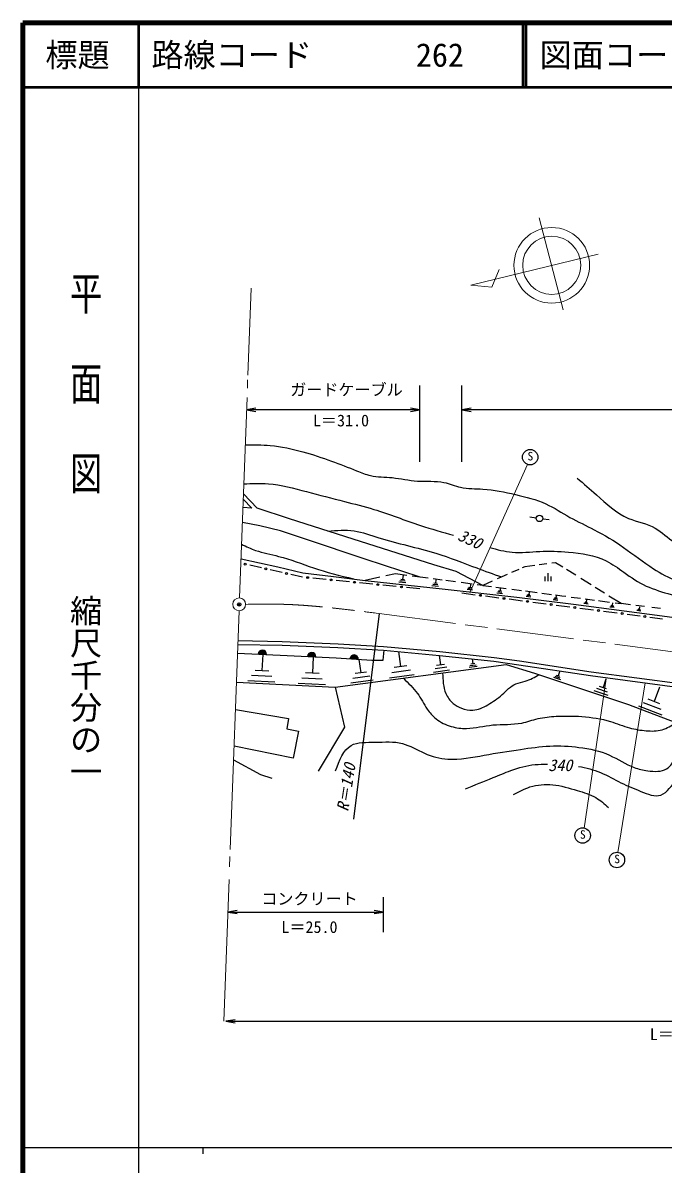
# Model space of a CAD drawing. Units: millimetres, scale not verified. Extents: x 40000 to 680000, y 20000 to 380000.
# Drawn here: x 40000 to 139604, y 202409 to 380000 of the extents above; entities that cross this region are included whole.
import ezdxf
from ezdxf.enums import TextEntityAlignment as Align

# ---------------------------------------------------------------- set-up
doc = ezdxf.new("R2010")
doc.units = ezdxf.units.MM
doc.header["$LTSCALE"] = 1000
doc.header["$PDMODE"] = 32
doc.header["$PDSIZE"] = 500
doc.linetypes.add('CHAIN', pattern=[18.5, 12, -1.5, 3.5, -1.5])
for name, color, linetype, lineweight in [('M-BGD', 7, 'Continuous', 25), ('M-BGD-RSTR', 3, 'Continuous', 13), ('M-BMK', 2, 'CHAIN', 13), ('M-STR-STR3', 7, 'Continuous', 25), ('M-STR-STRC', 7, 'Continuous', 25), ('M-TTL', 2, 'Continuous', 140), ('M-TTL-BAND', 7, 'Continuous', 25), ('M-TTL-LINE', 7, 'Continuous', 50), ('M-TTL-TXT', 7, 'Continuous', 13)]:
    doc.layers.add(name, color=color, linetype=linetype, lineweight=lineweight)
doc.layers.add('M-OTRS', color=6, linetype='Continuous')
doc.styles.add('@ＭＳ ゴシック', font='')
doc.styles.add('ＭＳ ゴシック', font='')
doc.styles.get('@ＭＳ ゴシック').set_extended_font_data('@MS Gothic')
doc.styles.get('ＭＳ ゴシック').set_extended_font_data('MS Gothic')

# ---------------------------------------------------------------- blocks, each defined once
blk = doc.blocks.new('open_arrow')
at = {"color": 0, "linetype": 'Continuous', "lineweight": -2}
blk.add_lwpolyline([(7.5, 1.25), (0, 0), (7.5, -1.25)], dxfattribs=at)

msp = doc.modelspace()

# ---------------------------------------------------------------- linework, layer by layer
at = {"layer": 'M-BGD'}
for p, q in [((74283, 305890), (75638, 304474)), ((76438, 304508), (74313, 306701)), ((75638, 304474), (74234, 304576)), ((81456, 302824), (76438, 304508)), ((76842, 301746), (74148, 302253)), ((91390, 299658), (81456, 302824)), ((119872, 302948), (118882, 303068)), ((120872, 302838), (121862, 302738)), ((80075, 300938), (76842, 301746)), ((84150, 299625), (80075, 300938)), ((93233, 296568), (84150, 299625)), ((103951, 295651), (91390, 299658)), ((73937, 296582), (79686, 295362)), ((77117, 295205), (75286, 295620)), ((80320, 294477), (78490, 294893)), ((79686, 295362), (83563, 294401)), ((101807, 293739), (93233, 296568)), ((107386, 294607), (103951, 295651)), ((117141, 294946), (115992, 294449)), ((118099, 295362), (117688, 295183)), ((119626, 295567), (118099, 295362)), ((121530, 295822), (120292, 295656)), ((122873, 296002), (122278, 295923)), ((124008, 295292), (122873, 296002)), ((126002, 294045), (124574, 294938)), ((83524, 293749), (81693, 294165)), ((83563, 294401), (88336, 293856)), ((87167, 293386), (85086, 293593)), ((88336, 293856), (93270, 293247)), ((90811, 293023), (88729, 293230)), ((95536, 293731), (93270, 293247)), ((93270, 293247), (105669, 291902)), ((97960, 294248), (96473, 293931)), ((99746, 294012), (97960, 294248)), ((99482, 293098), (98642, 293198)), ((99362, 293338), (98802, 293398)), ((99152, 294038), (99082, 293368)), ((103026, 293577), (100571, 293902)), ((105202, 293289), (103815, 293473)), ((104262, 293388), (104202, 292778)), ((107323, 293008), (105822, 293207)), ((111564, 292446), (107386, 294607)), ((113023, 293129), (111564, 292446)), ((114031, 293600), (113760, 293473)), ((115356, 294174), (114031, 293600)), ((121189, 293858), (121189, 293108)), ((121689, 294358), (121689, 293108)), ((122189, 293108), (122189, 293858)), ((128380, 292556), (126778, 293559)), ((94454, 292660), (92372, 292868)), ((98097, 292297), (96015, 292505)), ((99592, 292858), (98472, 292988)), ((101740, 291934), (99658, 292142)), ((104662, 292308), (103642, 292418)), ((104562, 292528), (103792, 292608)), ((104452, 292748), (103942, 292798)), ((105669, 291902), (116850, 290620)), ((109884, 292669), (108172, 292895)), ((108279, 291286), (110380, 291018)), ((109952, 291708), (109092, 291808)), ((109872, 291898), (109222, 291968)), ((109782, 292078), (109342, 292128)), ((109622, 292628), (109562, 292108)), ((111564, 292446), (110658, 292566)), ((111564, 292446), (112886, 292279)), ((113567, 292193), (115207, 291986)), ((114622, 291178), (113732, 291278)), ((114532, 291368), (113872, 291448)), ((114442, 291558), (114002, 291608)), ((114282, 292118), (114222, 291588)), ((116081, 291876), (117563, 291689)), ((118164, 291613), (119984, 291366)), ((118742, 291448), (118692, 290998)), ((120755, 291262), (122222, 291063)), ((130497, 291231), (129043, 292141)), ((111955, 290818), (114056, 290550)), ((115632, 290349), (117733, 290082)), ((116850, 290620), (125660, 289531)), ((119022, 290648), (118272, 290748)), ((118952, 290818), (118392, 290888)), ((118872, 290978), (118502, 291018)), ((119308, 289881), (121409, 289614)), ((123242, 290128), (122472, 290228)), ((123172, 290298), (122592, 290368)), ((123092, 290458), (122702, 290508)), ((122837, 290980), (123834, 290844)), ((122952, 290948), (122902, 290488)), ((123834, 290844), (124442, 290766)), ((125272, 290659), (126764, 290466)), ((125660, 289531), (139469, 287737)), ((127922, 289538), (127252, 289628)), ((127852, 289688), (127352, 289748)), ((127782, 289828), (127452, 289868)), ((127487, 290373), (128928, 290187)), ((127672, 290248), (127622, 289848)), ((129540, 290108), (129793, 290075)), ((129793, 290075), (131256, 289875)), ((133061, 289627), (131176, 290807)), ((131722, 289748), (131672, 289338)), ((132123, 289756), (133061, 289627)), ((134497, 289447), (133061, 289627)), ((95411, 288092), (91440, 256080)), ((122985, 289413), (125086, 289146)), ((126662, 288945), (128763, 288678)), ((130338, 288477), (132439, 288209)), ((131982, 289008), (131282, 289098)), ((131912, 289158), (131392, 289228)), ((131842, 289308), (131492, 289358)), ((134015, 288009), (136009, 287743)), ((135368, 289339), (135365, 289339)), ((136708, 289166), (135368, 289339)), ((136142, 288468), (135522, 288548)), ((136082, 288608), (135612, 288668)), ((136022, 288738), (135702, 288778)), ((135912, 289138), (135862, 288758)), ((139170, 288849), (137863, 289017)), ((139469, 287737), (150362, 286231)), ((137504, 287544), (139497, 287279)), ((73443, 283290), (80342, 283150)), ((73455, 283890), (80361, 283750)), ((80342, 283150), (89024, 282788)), ((80361, 283750), (89053, 283387)), ((89024, 282788), (96078, 282381)), ((89053, 283387), (96123, 282980)), ((96078, 282381), (104804, 281567)), ((96123, 282980), (104864, 282164)), ((73392, 281914), (81099, 281564)), ((77312, 281738), (77182, 279198)), ((81099, 281564), (88757, 281179)), ((85152, 281358), (85032, 278808)), ((88757, 281179), (94298, 280815)), ((92282, 280948), (92562, 278868)), ((94298, 280815), (96073, 280815)), ((96073, 280815), (96228, 282367)), ((98442, 282158), (98752, 279838)), ((104782, 281568), (104982, 280088)), ((104804, 281567), (113260, 280663)), ((104864, 282164), (113333, 281259)), ((109892, 281028), (109992, 280268)), ((113260, 280663), (117149, 280120)), ((113333, 281259), (117235, 280714)), ((117235, 280714), (128401, 279041)), ((78242, 279138), (76122, 279248)), ((86092, 278748), (83962, 278858)), ((88592, 276618), (115199, 280136)), ((93432, 278978), (91692, 278748)), ((100302, 279258), (97402, 278878)), ((99712, 279968), (97782, 279708)), ((106342, 279268), (103872, 278938)), ((105972, 279718), (104122, 279478)), ((105592, 280168), (104362, 280008)), ((110692, 279848), (109422, 279678)), ((110502, 280078), (109552, 279958)), ((110312, 280308), (109672, 280228)), ((115199, 280136), (119591, 278807)), ((117149, 280120), (128317, 278447)), ((123482, 278998), (123272, 278368)), ((128401, 279041), (142635, 277144)), ((73224, 277390), (88592, 276618)), ((79222, 277388), (74982, 277598)), ((78732, 278268), (75552, 278428)), ((87072, 276998), (82812, 277208)), ((86582, 277878), (83392, 278038)), ((94482, 277698), (91002, 277238)), ((93962, 278338), (91352, 277998)), ((100882, 278548), (97022, 278038)), ((119591, 278807), (134196, 273957)), ((123662, 277778), (122612, 278118)), ((123602, 278028), (122812, 278288)), ((123532, 278278), (123012, 278458)), ((128317, 278447), (142561, 276548)), ((130702, 277888), (130262, 276568)), ((88592, 276618), (90044, 270425)), ((131072, 275308), (128862, 276048)), ((130942, 275848), (129292, 276398)), ((130812, 276378), (129712, 276748)), ((139032, 276628), (138202, 274408)), ((134196, 273957), (156105, 265561)), ((139452, 272268), (135832, 273648)), ((139282, 273168), (136562, 274198)), ((139102, 274058), (137292, 274748)), ((73066, 273135), (81343, 271776)), ((81343, 271776), (81047, 270125)), ((81047, 270125), (82870, 269805)), ((90044, 270425), (85954, 263544)), ((82870, 269805), (82057, 265593)), ((82057, 265593), (72854, 267444)), ((72775, 265314), (76976, 263025)), ((76976, 263025), (78719, 262454))]:
    msp.add_line(p, q, dxfattribs=at)
for centre, radius in [((120371, 302888), 500), ((74599, 295776), 150), ((77803, 295049), 150), ((81007, 294321), 150), ((84305, 293671), 150), ((87948, 293308), 150), ((91591, 292945), 150), ((95234, 292582), 150), ((98878, 292219), 150), ((111167, 290918), 150), ((114844, 290450), 150), ((118521, 289982), 150), ((122197, 289513), 150), ((125874, 289045), 150), ((129550, 288577), 150), ((133227, 288109), 150), ((136756, 287644), 150)]:
    msp.add_circle(centre, radius, dxfattribs=at)
for centre, radius, start, end in [((77245, 281739), 650, 357.39655, 177.39655), ((77245, 281739), 600, 357.39655, 177.39655), ((77245, 281739), 550, 357.39655, 177.39655), ((77245, 281739), 500, 357.39655, 177.39655), ((77245, 281739), 450, 357.39655, 177.39655), ((77245, 281739), 400, 357.39655, 177.39655), ((77245, 281739), 350, 357.39655, 177.39655), ((77245, 281739), 300, 357.39655, 177.39655), ((77245, 281739), 250, 357.39655, 177.39655), ((77245, 281739), 200, 357.39655, 177.39655), ((77245, 281739), 150, 357.39655, 177.39655), ((77245, 281739), 100, 357.39655, 177.39655), ((77245, 281739), 50, 357.39655, 177.39655), ((84928, 281371), 650, 357.12163, 177.12163), ((84928, 281371), 600, 357.12163, 177.12163), ((84928, 281371), 550, 357.12163, 177.12163), ((84928, 281371), 500, 357.12163, 177.12163), ((84928, 281371), 450, 357.12163, 177.12163), ((84928, 281371), 400, 357.12163, 177.12163), ((84928, 281371), 350, 357.12163, 177.12163), ((84928, 281371), 300, 357.12163, 177.12163), ((84928, 281371), 250, 357.12163, 177.12163), ((84928, 281371), 200, 357.12163, 177.12163), ((84928, 281371), 150, 357.12163, 177.12163), ((84928, 281371), 100, 357.12163, 177.12163), ((84928, 281371), 50, 357.12163, 177.12163), ((91527, 280997), 650, 356.24466, 176.24466), ((91527, 280997), 600, 356.24466, 176.24466), ((91527, 280997), 550, 356.24466, 176.24466), ((91527, 280997), 500, 356.24466, 176.24466), ((91527, 280997), 450, 356.24466, 176.24466), ((91527, 280997), 400, 356.24466, 176.24466), ((91527, 280997), 350, 356.24466, 176.24466), ((91527, 280997), 300, 356.24466, 176.24466), ((91527, 280997), 250, 356.24466, 176.24466), ((91527, 280997), 200, 356.24466, 176.24466), ((91527, 280997), 150, 356.24466, 176.24466), ((91527, 280997), 100, 356.24466, 176.24466), ((91527, 280997), 50, 356.24466, 176.24466)]:
    msp.add_arc(centre, radius, start, end, dxfattribs=at)
for points, knots in [([(74597, 314353), (75900, 314348), (77203, 314343), (78497, 314224), (80202, 314068), (81890, 313714), (83545, 313257), (85054, 312841), (86536, 312338), (88002, 311808), (89316, 311332), (90618, 310834), (91922, 310304), (92629, 310017), (93336, 309720), (94070, 309552), (95166, 309302), (96322, 309338), (97453, 309230), (98771, 309104), (100056, 308782), (101374, 308693), (102753, 308600), (104168, 308763), (105508, 308478), (106378, 308293), (107216, 307920), (108086, 307726), (109220, 307474), (110408, 307528), (111576, 307458), (113285, 307355), (114952, 306988), (116624, 306599), (118238, 306223), (119856, 305826), (121350, 305149), (122650, 304559), (123855, 303757), (125109, 303055), (126340, 302365), (127618, 301772), (128868, 301121), (130442, 300302), (131973, 299393), (133432, 298383), (135005, 297294), (136495, 296089), (138104, 295053), (139243, 294321), (140442, 293673), (141702, 293174), (143315, 292535), (145028, 292139), (146750, 291939), (148159, 291775), (149574, 291742), (150992, 291670), (152723, 291582), (154459, 291435), (156147, 291079), (158012, 290687), (159820, 290042), (161678, 289576), (163185, 289198), (164725, 288939), (166189, 288448), (167517, 288003), (168782, 287368), (170109, 286891), (170982, 286577), (171881, 286331), (172794, 286193), (173927, 286021), (175081, 286016), (176231, 285978), (178061, 285917), (179881, 285774), (181708, 285763), (183338, 285754), (184974, 285851), (186595, 285709), (187790, 285605), (188977, 285372), (190139, 285065), (191625, 284673), (193072, 284162), (194543, 283723), (196209, 283225), (197907, 282821), (199537, 282219), (200416, 281894), (201275, 281512), (202114, 281091), (202988, 280653), (203840, 280174), (204692, 279695)], [0, 0, 0, 0, 1, 1, 1, 2, 2, 2, 3, 3, 3, 4, 4, 4, 5, 5, 5, 6, 6, 6, 7, 7, 7, 8, 8, 8, 9, 9, 9, 10, 10, 10, 11, 11, 11, 12, 12, 12, 13, 13, 13, 14, 14, 14, 15, 15, 15, 16, 16, 16, 17, 17, 17, 18, 18, 18, 19, 19, 19, 20, 20, 20, 21, 21, 21, 22, 22, 22, 23, 23, 23, 24, 24, 24, 25, 25, 25, 26, 26, 26, 27, 27, 27, 28, 28, 28, 29, 29, 29, 30, 30, 30, 31, 31, 31, 32, 32, 32, 32]), ([(126232, 309135), (127228, 308293), (128224, 307451), (129212, 306571), (130770, 305183), (132310, 303701), (134203, 302897), (135556, 302323), (137089, 302095), (138361, 301372), (139417, 300773), (140293, 299833), (141342, 299224), (142738, 298413), (144442, 298191), (145916, 297491), (146927, 297011), (147831, 296308), (148828, 295827), (150422, 295059), (152255, 294862), (154026, 294511), (155814, 294156), (157537, 293645), (159294, 293263), (160999, 292892), (162734, 292642), (164492, 292501), (166057, 292375), (167639, 292335), (169136, 291946), (170224, 291663), (171267, 291197), (172324, 290768), (173859, 290145), (175424, 289603), (177038, 289312), (178943, 288969), (180915, 288975), (182860, 289174), (184184, 289309), (185496, 289533), (186811, 289520), (188231, 289507), (189655, 289217), (191039, 288827), (192561, 288398), (194034, 287846), (195475, 287233), (197286, 286461), (199045, 285592), (200881, 284807), (202268, 284214), (203699, 283670), (205179, 283559), (206426, 283466), (207708, 283682), (208921, 284044), (210818, 284611), (212549, 285536), (214328, 286401), (215520, 286981), (216733, 287534), (218001, 287857), (220160, 288405), (222478, 288286), (224725, 287926), (226336, 287667), (227911, 287285), (229507, 287302), (230432, 287312), (231364, 287457), (232280, 287649), (233410, 287885), (234515, 288194), (235607, 288550), (236480, 288834), (237344, 289148), (238208, 289463)], [0, 0, 0, 0, 1, 1, 1, 2, 2, 2, 3, 3, 3, 4, 4, 4, 5, 5, 5, 6, 6, 6, 7, 7, 7, 8, 8, 8, 9, 9, 9, 10, 10, 10, 11, 11, 11, 12, 12, 12, 13, 13, 13, 14, 14, 14, 15, 15, 15, 16, 16, 16, 17, 17, 17, 18, 18, 18, 19, 19, 19, 20, 20, 20, 21, 21, 21, 22, 22, 22, 23, 23, 23, 24, 24, 24, 25, 25, 25, 26, 26, 26, 26]), ([(74371, 308272), (75649, 308324), (76926, 308376), (78189, 308275), (80194, 308116), (82163, 307572), (84123, 307052), (86105, 306526), (88078, 306023), (90056, 305523), (91571, 305139), (93089, 304757), (94583, 304299), (97036, 303548), (99425, 302594), (101862, 301791), (103559, 301232), (105280, 300747), (107001, 300262)], [0, 0, 0, 0, 1, 1, 1, 2, 2, 2, 3, 3, 3, 4, 4, 4, 5, 5, 5, 6, 6, 6, 6]), ([(87451, 300914), (88822, 301023), (90194, 301132), (91526, 300944), (92833, 300760), (94102, 300290), (95382, 299886), (98317, 298958), (101312, 298373), (104223, 297472), (106376, 296806), (108483, 295967), (110602, 295176), (111880, 294699), (113162, 294239), (114445, 293779)], [0, 0, 0, 0, 1, 1, 1, 2, 2, 2, 3, 3, 3, 4, 4, 4, 5, 5, 5, 5]), ([(74022, 298858), (74740, 298519), (75458, 298180), (76202, 297920), (77362, 297514), (78587, 297299), (79781, 296987), (81624, 296506), (83394, 295793), (85200, 295198), (87243, 294524), (89332, 294000), (91421, 293475)], [0, 0, 0, 0, 1, 1, 1, 2, 2, 2, 3, 3, 3, 4, 4, 4, 4]), ([(112628, 298366), (113784, 298050), (114940, 297735), (116115, 297632), (117528, 297507), (118969, 297690), (120397, 297754), (121886, 297821), (123363, 297759), (124862, 297632), (126885, 297460), (128951, 297169), (130735, 296286), (131704, 295806), (132591, 295151), (133487, 294512), (134607, 293713), (135743, 292938), (136974, 292371), (138202, 291805), (139526, 291447), (140828, 291025), (142254, 290563), (143654, 290026), (145110, 289741), (146192, 289529), (147305, 289457), (148413, 289374), (149865, 289265), (151308, 289138), (152756, 289007), (154621, 288837), (156495, 288661), (158322, 288273), (159936, 287929), (161514, 287421), (163094, 286927), (166289, 285928), (169493, 284990), (172698, 284052)], [0, 0, 0, 0, 1, 1, 1, 2, 2, 2, 3, 3, 3, 4, 4, 4, 5, 5, 5, 6, 6, 6, 7, 7, 7, 8, 8, 8, 9, 9, 9, 10, 10, 10, 11, 11, 11, 12, 12, 12, 13, 13, 13, 13]), ([(105287, 278825), (105334, 277731), (105382, 276637), (105807, 275655), (106062, 275066), (106453, 274517), (106944, 274099), (107323, 273776), (107761, 273531), (108230, 273351), (108795, 273134), (109404, 273012), (109996, 273052), (110815, 273107), (111601, 273474), (112329, 273889), (113129, 274346), (113858, 274861), (114543, 275475), (115230, 276090), (115874, 276803), (116697, 277150), (117157, 277344), (117674, 277424), (118163, 277569), (118926, 277795), (119623, 278180), (120320, 278565)], [0, 0, 0, 0, 1, 1, 1, 2, 2, 2, 3, 3, 3, 4, 4, 4, 5, 5, 5, 6, 6, 6, 7, 7, 7, 8, 8, 8, 9, 9, 9, 9]), ([(99187, 278019), (99971, 277270), (100756, 276522), (101379, 275655), (101933, 274884), (102360, 274020), (102905, 273231), (103296, 272665), (103749, 272137), (104281, 271705), (104968, 271149), (105788, 270753), (106645, 270509), (107416, 270289), (108216, 270192), (109008, 270209), (110383, 270240), (111731, 270613), (113107, 270748), (114604, 270895), (116134, 270758), (117595, 271047), (118451, 271217), (119283, 271532), (120138, 271735), (121058, 271954), (122004, 272043), (122950, 272094), (124288, 272167), (125624, 272163), (126959, 272064), (128456, 271953), (129951, 271722), (131387, 271287), (132393, 270982), (133371, 270577), (134379, 270299), (135224, 270067), (136091, 269924), (136982, 269850), (137811, 269782), (138661, 269773), (139435, 270000), (140198, 270224), (140889, 270676), (141579, 271128)], [0, 0, 0, 0, 1, 1, 1, 2, 2, 2, 3, 3, 3, 4, 4, 4, 5, 5, 5, 6, 6, 6, 7, 7, 7, 8, 8, 8, 9, 9, 9, 10, 10, 10, 11, 11, 11, 12, 12, 12, 13, 13, 13, 14, 14, 14, 15, 15, 15, 15]), ([(88643, 263624), (89245, 265251), (89847, 266878), (91067, 267562), (92062, 268119), (93468, 268048), (94803, 268067), (96307, 268087), (97721, 268220), (99044, 267865), (100213, 267551), (101311, 266856), (102477, 266350), (103641, 265845), (104873, 265528), (106112, 265441), (107992, 265309), (109888, 265706), (111766, 266047), (113658, 266391), (115533, 266678), (117421, 266956), (118928, 267178), (120444, 267393), (121965, 267461), (123478, 267528), (124996, 267450), (126509, 267259), (128138, 267053), (129760, 266718), (131254, 266047), (132563, 265460), (133772, 264615), (135091, 264129), (135762, 263881), (136460, 263726), (137212, 263624), (138227, 263485), (139339, 263443), (140140, 263927), (140767, 264305), (141204, 265005), (141554, 265744), (141890, 266456), (142146, 267204), (142664, 267663), (143261, 268191), (144206, 268335), (145088, 268470), (145939, 268602), (146732, 268726), (147524, 268849)], [0, 0, 0, 0, 1, 1, 1, 2, 2, 2, 3, 3, 3, 4, 4, 4, 5, 5, 5, 6, 6, 6, 7, 7, 7, 8, 8, 8, 9, 9, 9, 10, 10, 10, 11, 11, 11, 12, 12, 12, 13, 13, 13, 14, 14, 14, 15, 15, 15, 16, 16, 16, 17, 17, 17, 17]), ([(126459, 264312), (127618, 264052), (128776, 263793), (129870, 263346), (130966, 262898), (131997, 262262), (133040, 261746), (134033, 261255), (135036, 260873), (136149, 260418), (137189, 259992), (138324, 259502), (139258, 259844), (139741, 260022), (140171, 260423), (140556, 260841), (141331, 261683), (141925, 262595), (142699, 263346), (143441, 264066), (144349, 264638), (145204, 265278), (145913, 265808), (146586, 266384), (147347, 266787), (148277, 267279), (149338, 267514), (150399, 267748)], [0, 0, 0, 0, 1, 1, 1, 2, 2, 2, 3, 3, 3, 4, 4, 4, 5, 5, 5, 6, 6, 6, 7, 7, 7, 8, 8, 8, 9, 9, 9, 9]), ([(108831, 260810), (110272, 261391), (111713, 261972), (113148, 262561), (114058, 262935), (114965, 263312), (115895, 263648), (117118, 264090), (118381, 264461), (119668, 264584), (120308, 264645), (120954, 264644), (121600, 264644)], [0, 0, 0, 0, 1, 1, 1, 2, 2, 2, 3, 3, 3, 4, 4, 4, 4]), ([(116320, 259924), (117154, 260370), (117988, 260817), (118885, 261102), (120013, 261461), (121239, 261565), (122420, 261449), (123721, 261320), (124967, 260925), (126232, 260547), (127238, 260247), (128256, 259958), (129143, 259438), (129845, 259027), (130464, 258470), (131084, 257914)], [0, 0, 0, 0, 1, 1, 1, 2, 2, 2, 3, 3, 3, 4, 4, 4, 5, 5, 5, 5])]:
    msp.add_open_spline(points, degree=3, knots=knots, dxfattribs=at)
at = {"layer": 'M-BGD-RSTR'}
for p, q in [((124059, 335317), (120290, 349674)), ((129483, 344009), (109665, 339160)), ((112945, 338871), (114088, 341602)), ((75502, 338692), (75000, 325183)), ((109665, 339160), (112945, 338871)), ((74972, 324436), (74925, 323155)), ((74870, 321680), (73713, 290554)), ((73638, 288533), (72256, 251363)), ((72216, 250273), (72157, 248687)), ((72082, 246682), (71263, 224642))]:
    msp.add_line(p, q, dxfattribs=at)
for centre, radius in [((122275, 342272), 5885), ((122275, 342272), 4520), ((73653, 289524), 1000)]:
    msp.add_circle(centre, radius, dxfattribs=at)
at = {"layer": 'M-BMK'}
msp.add_line((95411, 288092), (171875, 278136), dxfattribs=at)
msp.add_open_spline([(74653, 289516), (76675, 289547), (78698, 289578), (80718, 289515), (83167, 289439), (85613, 289227), (88051, 288968), (90509, 288707), (92960, 288400), (95411, 288092)], degree=3, knots=[0, 0, 0, 0, 1, 1, 1, 2, 2, 2, 3, 3, 3, 3], dxfattribs=at)
at = {"layer": 'M-OTRS'}
msp.add_point((73658, 289498), dxfattribs=at)
at = {"layer": 'M-STR-STR3'}
for p, q in [((101740, 311674), (101740, 323582)), ((108279, 311674), (108279, 323563)), ((101740, 319784), (74799, 319784)), ((215322, 319784), (108279, 319784)), ((96092, 238505), (96092, 243967)), ((71895, 241631), (96092, 241631)), ((71586, 224642), (209874, 224642))]:
    msp.add_line(p, q, dxfattribs=at)
at = {"layer": 'M-STR-STRC'}
for centre in [(118919, 312417), (127077, 253551), (132410, 249742)]:
    msp.add_circle(centre, 1200, dxfattribs=at)
at = {"layer": 'M-TTL'}
for p, q in [((40000, 380000), (40000, 20000)), ((680000, 380000), (40000, 380000))]:
    msp.add_line(p, q, dxfattribs=at)
at = {"layer": 'M-TTL-BAND'}
for p, q in [((58000, 370000), (58000, 20000)), ((40000, 205000), (579000, 205000)), ((68000, 205000), (68000, 204000))]:
    msp.add_line(p, q, dxfattribs=at)
at = {"layer": 'M-TTL-LINE'}
for p, q in [((58000, 380000), (58000, 370000)), ((117750, 380000), (117750, 370000)), ((118250, 380000), (118250, 370000)), ((40000, 370000), (680000, 370000))]:
    msp.add_line(p, q, dxfattribs=at)
at = {"layer": 'M-TTL-TXT'}
for p, q in [((118522, 311266), (109564, 291455)), ((130714, 277925), (127310, 254689)), ((136813, 277315), (132554, 250895))]:
    msp.add_line(p, q, dxfattribs=at)

# ---------------------------------------------------------------- block references
at = {"layer": 'M-STR-STR3', "xscale": 193, "yscale": 193}
for p in [(74799, 319784), (108279, 319784), (71895, 241631), (71586, 224642)]:
    msp.add_blockref('open_arrow', p, dxfattribs=at)
at = {"layer": 'M-STR-STR3', "xscale": 193, "yscale": 193, "rotation": 180}
for p in [(101740, 319784), (96092, 241631)]:
    msp.add_blockref('open_arrow', p, dxfattribs=at)

# ---------------------------------------------------------------- texts
at = {"layer": 'M-BGD', "style": 'ＭＳ ゴシック', "oblique": 15}
for s, rotation, p in [('330', 335.311, (107244, 299104)), ('R＝140', 81.003, (91148, 257121))]:
    msp.add_text(s, height=1833, rotation=rotation, dxfattribs=at).set_placement(p, align=Align.BOTTOM_LEFT)
msp.add_text('340', height=1833, dxfattribs=at).set_placement((121718, 263018), align=Align.BOTTOM_LEFT)
at = {"layer": 'M-STR-STR3', "style": 'ＭＳ ゴシック'}
for s, p in [('ガードケーブル', (81588, 321452)), ('L＝31.0', (85123, 316659)), ('コンクリート', (77095, 242245)), ('L＝25.0', (80215, 237838)), ('L＝139.0', (137524, 221159))]:
    msp.add_text(s, height=1833, dxfattribs=at).set_placement(p, align=Align.BOTTOM_LEFT)
at = {"layer": 'M-STR-STRC', "style": 'ＭＳ ゴシック'}
for p in [(118500, 311515), (126658, 252649), (131992, 248841)]:
    msp.add_text('S', height=1320, dxfattribs=at).set_placement(p, align=Align.BOTTOM_LEFT)
at = {"layer": 'M-TTL-BAND', "style": '@ＭＳ ゴシック', "width": 1.4}
msp.add_text('平  面  図', height=3666, rotation=270, dxfattribs=at).set_placement((49777, 306475), align=Align.MIDDLE_RIGHT)
at = {"layer": 'M-TTL-BAND', "style": '@ＭＳ ゴシック'}
msp.add_text('縮尺千分の一', height=3666, rotation=270, dxfattribs=at).set_placement((49777, 261030), align=Align.MIDDLE_RIGHT)
at = {"layer": 'M-TTL-TXT', "style": 'ＭＳ ゴシック'}
msp.add_text('標題', height=3666, dxfattribs=at).set_placement((48500, 375000), align=Align.MIDDLE_CENTER)
for s, p in [('路線コード', (60000, 375000)), ('262', (101142, 375000)), ('図面コード', (120380, 375000))]:
    msp.add_text(s, height=3666, dxfattribs=at).set_placement(p, align=Align.MIDDLE_LEFT)

doc.saveas('drawing.dxf')
